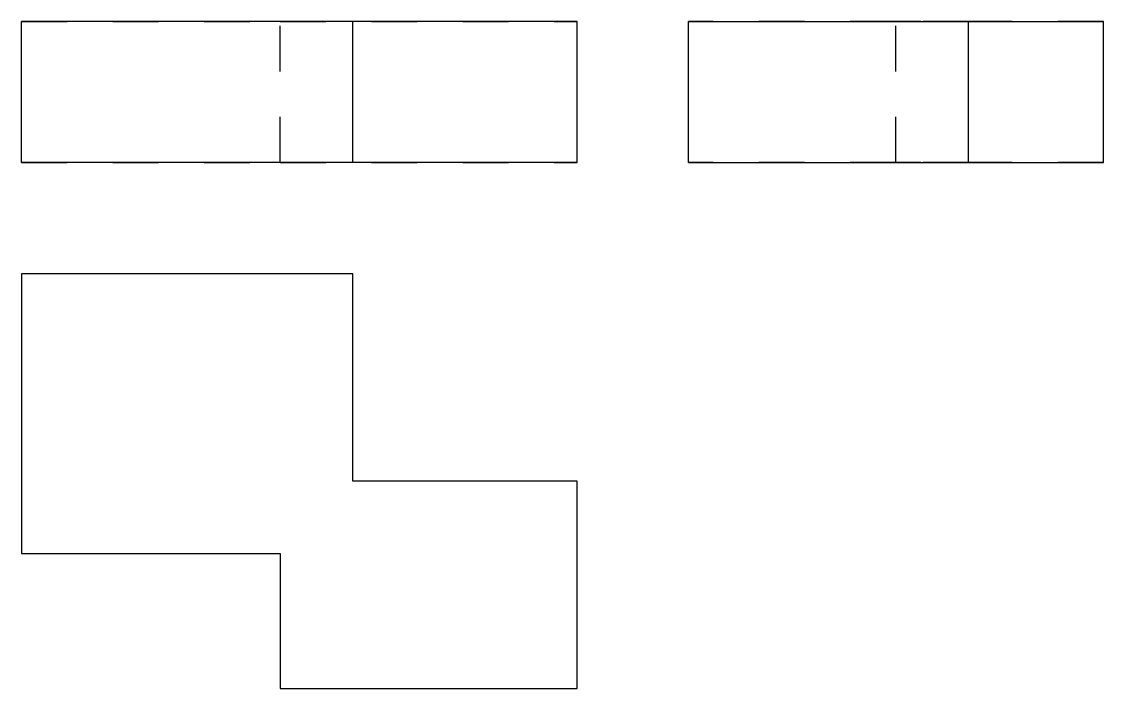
# Model space of a CAD drawing. Extents: x 0 to 2.37, y 0 to 1.46.
import ezdxf

# ---------------------------------------------------------------- set-up
doc = ezdxf.new("R2010")
doc.units = 0
doc.linetypes.add('HIDDEN', pattern=[0.06084, 0.04058, -0.02026])
for name, color, linetype in [('FRONT', 7, 'CONTINUOUS'), ('FRONT_HID', 7, 'HIDDEN'), ('LEFT', 7, 'CONTINUOUS'), ('LEFT_HID', 7, 'HIDDEN'), ('TOP', 7, 'CONTINUOUS')]:
    doc.layers.add(name, color=color, linetype=linetype)

msp = doc.modelspace()

# ---------------------------------------------------------------- linework, layer by layer
at = {"layer": 'FRONT'}
for p, q in [((0.725104, 1.461079), (0, 1.461079)), ((0, 1.152075), (0, 1.461079)), ((1.216805, 1.461079), (0.725104, 1.461079)), ((0.725104, 1.152075), (0.725104, 1.461079)), ((1.216805, 1.152075), (1.216805, 1.461079)), ((0.725104, 1.152075), (0, 1.152075)), ((1.216805, 1.152075), (0.725104, 1.152075))]:
    msp.add_line(p, q, dxfattribs=at)
at = {"layer": 'FRONT_HID', "linetype": 'HIDDEN'}
for p, q in [((0, 1.461079), (0.56639, 1.461079)), ((0.56639, 1.152075), (0.56639, 1.461079)), ((0.56639, 1.461079), (1.216805, 1.461079)), ((0.56639, 1.152075), (0.56639, 1.461079)), ((0.725104, 1.461079), (0.56639, 1.461079)), ((0.56639, 1.461079), (0.725104, 1.461079)), ((0, 1.152075), (0.56639, 1.152075)), ((0.725104, 1.152075), (0.56639, 1.152075)), ((0.56639, 1.152075), (0.725104, 1.152075)), ((0.56639, 1.152075), (1.216805, 1.152075))]:
    msp.add_line(p, q, dxfattribs=at)
at = {"layer": 'LEFT'}
for p, q in [((1.460166, 1.152075), (1.460166, 1.461079)), ((1.460166, 1.461079), (2.073236, 1.461079)), ((2.073236, 1.461079), (2.368879, 1.461079)), ((2.073236, 1.152075), (2.073236, 1.461079)), ((2.368879, 1.152075), (2.368879, 1.461079)), ((1.460166, 1.152075), (2.073236, 1.152075)), ((2.073236, 1.152075), (2.368879, 1.152075))]:
    msp.add_line(p, q, dxfattribs=at)
at = {"layer": 'LEFT_HID', "linetype": 'HIDDEN'}
for p, q in [((1.914523, 1.461079), (1.460166, 1.461079)), ((2.368879, 1.461079), (1.914523, 1.461079)), ((1.914523, 1.152075), (1.914523, 1.461079)), ((1.914523, 1.152075), (1.914523, 1.461079)), ((1.914523, 1.461079), (2.073236, 1.461079)), ((2.073236, 1.461079), (1.914523, 1.461079)), ((1.914523, 1.152075), (1.460166, 1.152075)), ((1.914523, 1.152075), (2.073236, 1.152075)), ((2.073236, 1.152075), (1.914523, 1.152075)), ((2.368879, 1.152075), (1.914523, 1.152075))]:
    msp.add_line(p, q, dxfattribs=at)
at = {"layer": 'TOP'}
for p, q in [((0.725104, 0.908714), (0, 0.908714)), ((0, 0.908714), (0, 0.295643)), ((0.725104, 0.454357), (0.725104, 0.908714)), ((1.216805, 0.454357), (0.725104, 0.454357)), ((1.216805, 0), (1.216805, 0.454357)), ((0, 0.295643), (0.56639, 0.295643)), ((0.56639, 0.295643), (0.56639, 0)), ((0.56639, 0), (1.216805, 0))]:
    msp.add_line(p, q, dxfattribs=at)

doc.saveas('drawing.dxf')
